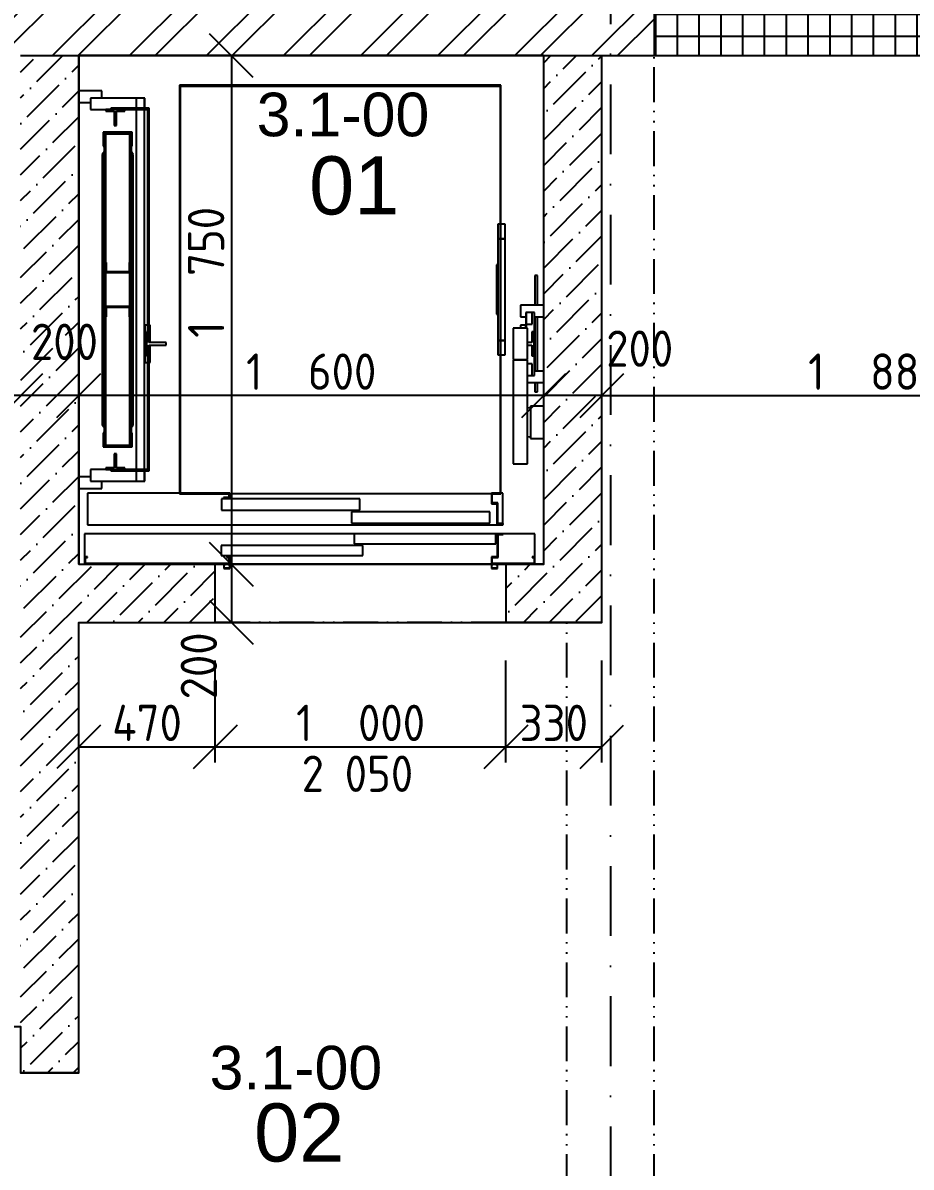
# Model space of a CAD drawing. Extents: x 4511820 to 5180432, y -1526536 to -944957.
# Drawn here: x 5025449 to 5028505, y -1159938 to -1156002 of the extents above; entities that cross this region are included whole.
import ezdxf

# ---------------------------------------------------------------- set-up
doc = ezdxf.new("R2010")
doc.units = 0
doc.header["$MEASUREMENT"] = 0
doc.linetypes.add('ACAD_ISO12W100', pattern=[22, 12, -3, 0.5, -3, 0.5, -3])
doc.linetypes.add('BODKOCIARKOVANA_3', pattern=[5.6, 3, -1.3, 0, -1.3])
doc.layers.get('0').update_dxf_attribs({"linetype": 'CONTINUOUS'})
doc.layers.get('Defpoints').update_dxf_attribs({"color": 61, "linetype": 'CONTINUOUS'})
for name, color, linetype in [('KÓTY', 4, 'CONTINUOUS'), ('MÚRY', 1, 'CONTINUOUS'), ('osi', 253, 'CONTINUOUS'), ('Plochy', 41, 'CONTINUOUS'), ('POPIS', 7, 'CONTINUOUS'), ('POZEMOK', 7, 'CONTINUOUS'), ('TENKÁ', 7, 'CONTINUOUS'), ('ŠRAFY', 82, 'CONTINUOUS')]:
    doc.layers.add(name, color=color, linetype=linetype)
doc.styles.add('ARIAL', font='arial.ttf')
doc.styles.add('STYLE1', font='isocp.shx')
doc.dimstyles.new('STANDARD-50', dxfattribs={"dimtxt": 125, "dimasz": 150, "dimexe": 10, "dimexo": 200, "dimgap": 20, "dimtad": 1, "dimdsep": 46, "dimlunit": 6, "dimtxsty": 'STYLE1', "dimblk1": 'OBLIQUE', "dimblk2": 'OBLIQUE', "dimsah": 1, "dimcen": 2.5, "dimse1": 1, "dimse2": 1, "dimadec": 0, "dimazin": 0, "dimtfac": 1, "dimtmove": 1, "dimatfit": 3, "dimldrblk": 'OBLIQUE', "dimfxl": 1, "dimtolj": 1, "dimtzin": 0, "dimarcsym": 0})

# ---------------------------------------------------------------- blocks, each defined once
blk = doc.blocks.new('_OBLIQUE')
at = {"color": 0, "linetype": 'ByBlock'}
blk.add_line((-0.5, -0.5), (0.5, 0.5), dxfattribs=at)
blk = doc.blocks.new('*D18366')
at = {"layer": 'Defpoints', "color": 0}
for p in [(5025441, -1157284), (5025441, -1157364.7), (5025641, -1157454.7)]:
    blk.add_point(p, dxfattribs=at)
at = {"layer": 'KÓTY', "color": 0, "lineweight": -2}
blk.add_line((5025641, -1157284), (5025441, -1157284), dxfattribs=at)
at = {"layer": 'KÓTY', "color": 0, "linetype": 'ByBlock', "lineweight": -2, "xscale": 150, "yscale": 150, "zscale": 150, "rotation": 180}
blk.add_blockref('_OBLIQUE', (5025441, -1157284), dxfattribs=at)
at = {"layer": 'KÓTY', "color": 0, "linetype": 'ByBlock', "lineweight": -2, "xscale": 150, "yscale": 150, "zscale": 150}
blk.add_blockref('_OBLIQUE', (5025641, -1157284), dxfattribs=at)
at = {"layer": 'KÓTY', "color": 0, "insert": (5025591.8, -1157099), "char_height": 125, "attachment_point": 5, "style": 'STYLE1'}
blk.add_mtext('\\A1;200', dxfattribs=at)
blk = doc.blocks.new('*D18367')
at = {"layer": 'Defpoints', "color": 0}
for p in [(5024341, -1157284), (5024341, -1157364.7), (5025441, -1157364.7)]:
    blk.add_point(p, dxfattribs=at)
at = {"layer": 'KÓTY', "color": 0, "lineweight": -2}
blk.add_line((5025441, -1157284), (5024341, -1157284), dxfattribs=at)
at = {"layer": 'KÓTY', "color": 0, "linetype": 'ByBlock', "lineweight": -2, "xscale": 150, "yscale": 150, "zscale": 150, "rotation": 180}
blk.add_blockref('_OBLIQUE', (5024341, -1157284), dxfattribs=at)
at = {"layer": 'KÓTY', "color": 0, "linetype": 'ByBlock', "lineweight": -2, "xscale": 150, "yscale": 150, "zscale": 150}
blk.add_blockref('_OBLIQUE', (5025441, -1157284), dxfattribs=at)
at = {"layer": 'KÓTY', "color": 0, "insert": (5024891, -1157201.5), "char_height": 125, "attachment_point": 5, "style": 'STYLE1'}
blk.add_mtext('\\A1;1ﾠ100', dxfattribs=at)
blk = doc.blocks.new('*D18377')
at = {"layer": 'Defpoints', "color": 0}
for p in [(5027241, -1157284), (5027241, -1157284), (5027441, -1157284)]:
    blk.add_point(p, dxfattribs=at)
at = {"layer": 'KÓTY', "color": 0, "lineweight": -2}
blk.add_line((5027441, -1157284), (5027241, -1157284), dxfattribs=at)
at = {"layer": 'KÓTY', "color": 0, "linetype": 'ByBlock', "lineweight": -2, "xscale": 150, "yscale": 150, "zscale": 150, "rotation": 180}
blk.add_blockref('_OBLIQUE', (5027241, -1157284), dxfattribs=at)
at = {"layer": 'KÓTY', "color": 0, "linetype": 'ByBlock', "lineweight": -2, "xscale": 150, "yscale": 150, "zscale": 150}
blk.add_blockref('_OBLIQUE', (5027441, -1157284), dxfattribs=at)
at = {"layer": 'KÓTY', "color": 0, "insert": (5027571.5, -1157122.5), "char_height": 125, "attachment_point": 5, "style": 'STYLE1'}
blk.add_mtext('\\A1;200', dxfattribs=at)
blk = doc.blocks.new('*D18378')
at = {"layer": 'Defpoints', "color": 0}
for p in [(5025641, -1157284), (5025641, -1157284), (5027241, -1157284)]:
    blk.add_point(p, dxfattribs=at)
at = {"layer": 'KÓTY', "color": 0, "lineweight": -2}
blk.add_line((5027241, -1157284), (5025641, -1157284), dxfattribs=at)
at = {"layer": 'KÓTY', "color": 0, "linetype": 'ByBlock', "lineweight": -2, "xscale": 150, "yscale": 150, "zscale": 150, "rotation": 180}
blk.add_blockref('_OBLIQUE', (5025641, -1157284), dxfattribs=at)
at = {"layer": 'KÓTY', "color": 0, "linetype": 'ByBlock', "lineweight": -2, "xscale": 150, "yscale": 150, "zscale": 150}
blk.add_blockref('_OBLIQUE', (5027241, -1157284), dxfattribs=at)
at = {"layer": 'KÓTY', "color": 0, "insert": (5026441, -1157201.5), "char_height": 125, "attachment_point": 5, "style": 'STYLE1'}
blk.add_mtext('\\A1;1ﾠ600', dxfattribs=at)
blk = doc.blocks.new('*D18379')
at = {"layer": 'Defpoints', "color": 0}
for p in [(5025939.3, -1156114.2), (5025939.3, -1157864.2), (5026166.3, -1157864.2)]:
    blk.add_point(p, dxfattribs=at)
at = {"layer": 'KÓTY', "color": 0, "lineweight": -2}
blk.add_line((5026166.3, -1156114.2), (5026166.3, -1157864.2), dxfattribs=at)
at = {"layer": 'KÓTY', "color": 0, "linetype": 'ByBlock', "lineweight": -2, "xscale": 150, "yscale": 150, "zscale": 150}
for p, rotation in [((5026166.3, -1156114.2), 90), ((5026166.3, -1157864.2), 270)]:
    blk.add_blockref('_OBLIQUE', p, dxfattribs=dict(at, rotation=rotation))
at = {"layer": 'KÓTY', "color": 0, "insert": (5026079.3, -1156860), "char_height": 125, "attachment_point": 5, "rotation": 90, "style": 'STYLE1'}
blk.add_mtext('\\A1;1ﾠ750', dxfattribs=at)
blk = doc.blocks.new('*D18380')
at = {"layer": 'Defpoints', "color": 0}
for p in [(5025939.3, -1157864.2), (5025939.3, -1158064.2), (5026166.3, -1158064.2)]:
    blk.add_point(p, dxfattribs=at)
at = {"layer": 'KÓTY', "color": 0, "lineweight": -2}
blk.add_line((5026166.3, -1157864.2), (5026166.3, -1158064.2), dxfattribs=at)
at = {"layer": 'KÓTY', "color": 0, "linetype": 'ByBlock', "lineweight": -2, "xscale": 150, "yscale": 150, "zscale": 150}
for p, rotation in [((5026166.3, -1157864.2), 90), ((5026166.3, -1158064.2), 270)]:
    blk.add_blockref('_OBLIQUE', p, dxfattribs=dict(at, rotation=rotation))
at = {"layer": 'KÓTY', "color": 0, "insert": (5026054.3, -1158214), "char_height": 125, "attachment_point": 5, "rotation": 90, "style": 'STYLE1'}
blk.add_mtext('\\A1;200', dxfattribs=at)
blk = doc.blocks.new('*D18382')
at = {"layer": 'Defpoints', "color": 0}
for p in [(5025641, -1158064.2), (5026111, -1158064.2), (5026111, -1158492.5)]:
    blk.add_point(p, dxfattribs=at)
at = {"layer": 'KÓTY', "color": 0, "lineweight": -2}
blk.add_line((5025641, -1158492.5), (5026111, -1158492.5), dxfattribs=at)
at = {"layer": 'KÓTY', "color": 0, "linetype": 'ByBlock', "lineweight": -2, "xscale": 150, "yscale": 150, "zscale": 150, "rotation": 180}
blk.add_blockref('_OBLIQUE', (5025641, -1158492.5), dxfattribs=at)
at = {"layer": 'KÓTY', "color": 0, "linetype": 'ByBlock', "lineweight": -2, "xscale": 150, "yscale": 150, "zscale": 150}
blk.add_blockref('_OBLIQUE', (5026111, -1158492.5), dxfattribs=at)
at = {"layer": 'KÓTY', "color": 0, "insert": (5025876, -1158410), "char_height": 125, "attachment_point": 5, "style": 'STYLE1'}
blk.add_mtext('\\A1;470', dxfattribs=at)
blk = doc.blocks.new('*D18383')
at = {"layer": 'Defpoints', "color": 0}
for p in [(5026111, -1158064.2), (5027111, -1158064.2), (5027111, -1158492.5)]:
    blk.add_point(p, dxfattribs=at)
at = {"layer": 'KÓTY', "color": 0, "lineweight": -2}
blk.add_line((5026111, -1158492.5), (5027111, -1158492.5), dxfattribs=at)
at = {"layer": 'KÓTY', "color": 0, "linetype": 'ByBlock', "lineweight": -2, "xscale": 150, "yscale": 150, "zscale": 150, "rotation": 180}
blk.add_blockref('_OBLIQUE', (5026111, -1158492.5), dxfattribs=at)
at = {"layer": 'KÓTY', "color": 0, "linetype": 'ByBlock', "lineweight": -2, "xscale": 150, "yscale": 150, "zscale": 150}
blk.add_blockref('_OBLIQUE', (5027111, -1158492.5), dxfattribs=at)
at = {"layer": 'KÓTY', "color": 0, "insert": (5026611, -1158410), "char_height": 125, "attachment_point": 5, "style": 'STYLE1'}
blk.add_mtext('\\A1;1ﾠ000', dxfattribs=at)
blk = doc.blocks.new('*D18384')
at = {"layer": 'Defpoints', "color": 0}
for p in [(5027111, -1158064.2), (5027441, -1158064.2), (5027441, -1158492.5)]:
    blk.add_point(p, dxfattribs=at)
at = {"layer": 'KÓTY', "color": 0, "lineweight": -2}
blk.add_line((5027111, -1158492.5), (5027441, -1158492.5), dxfattribs=at)
at = {"layer": 'KÓTY', "color": 0, "linetype": 'ByBlock', "lineweight": -2, "xscale": 150, "yscale": 150, "zscale": 150, "rotation": 180}
blk.add_blockref('_OBLIQUE', (5027111, -1158492.5), dxfattribs=at)
at = {"layer": 'KÓTY', "color": 0, "linetype": 'ByBlock', "lineweight": -2, "xscale": 150, "yscale": 150, "zscale": 150}
blk.add_blockref('_OBLIQUE', (5027441, -1158492.5), dxfattribs=at)
at = {"layer": 'KÓTY', "color": 0, "insert": (5027276, -1158410), "char_height": 125, "attachment_point": 5, "style": 'STYLE1'}
blk.add_mtext('\\A1;330', dxfattribs=at)
blk = doc.blocks.new('*D18763')
at = {"layer": 'Defpoints', "color": 0}
for p in [(5029321, -1157266), (5027441, -1157284), (5029321, -1157284)]:
    blk.add_point(p, dxfattribs=at)
at = {"layer": 'KÓTY', "color": 0, "lineweight": -2}
blk.add_line((5027441, -1157284), (5029321, -1157284), dxfattribs=at)
at = {"layer": 'KÓTY', "color": 0, "linetype": 'ByBlock', "lineweight": -2, "xscale": 150, "yscale": 150, "zscale": 150, "rotation": 180}
blk.add_blockref('_OBLIQUE', (5027441, -1157284), dxfattribs=at)
at = {"layer": 'KÓTY', "color": 0, "linetype": 'ByBlock', "lineweight": -2, "xscale": 150, "yscale": 150, "zscale": 150}
blk.add_blockref('_OBLIQUE', (5029321, -1157284), dxfattribs=at)
at = {"layer": 'KÓTY', "color": 0, "insert": (5028381, -1157201.5), "char_height": 125, "attachment_point": 5, "style": 'STYLE1'}
blk.add_mtext('\\A1;1ﾠ880', dxfattribs=at)

msp = doc.modelspace()

# ---------------------------------------------------------------- hatches: boundary and pattern name
at = {"layer": 'ŠRAFY'}
h = msp.add_hatch(dxfattribs=at)
h.set_pattern_fill('ANSI32', color=256, scale=500)
h.set_pattern_definition([(45, (584112, 91563.12), (-132.5825215, 132.5825215), []), (45, (584200.39, 91563.12), (-132.5825215, 132.5825215), [])])
h.paths.add_polyline_path([(5027621, -1155814.191), (5027621, -1154984.191), (5027241, -1154984.191), (5027241, -1155734.191), (5025371, -1155734.191), (5025371, -1155804.191), (5025371, -1156114.191), (5025441, -1156114.191), (5025641, -1156114.191), (5027241, -1156114.191), (5027441, -1156114.191), (5027621, -1156114.191)])
at = {"layer": 'ŠRAFY', "ltscale": 0.25}
h = msp.add_hatch(dxfattribs=at)
h.set_pattern_fill('ANSI37', color=256, scale=600, angle=45)
h.set_pattern_definition([(90, (-3307273.674, 668852.734), (-75, 1e-14), []), (180, (-3307273.674, 668852.734), (-1e-14, -75), [])])
h.paths.add_polyline_path([(5029321, -1156114.191), (5029486, -1156114.191), (5032121, -1156114.191), (5032121, -1155814.191), (5032111, -1155814.191), (5031971, -1155814.191), (5027621, -1155814.191), (5027621, -1156114.191)])
at = {"layer": 'ŠRAFY'}
h = msp.add_hatch(dxfattribs=at)
h.set_pattern_fill('ANSI36', color=256, scale=500, angle=360)
h.set_pattern_definition([(45, (524430.31, 301695.67), (33.1456304, 121.533978), [156.25, -31.25, 0, -31.25])])
h.paths.add_polyline_path([(5025661, -1157864.191), (5025641, -1157864.191), (5025641, -1157603.191), (5025641, -1157563.191), (5025641, -1156275.191), (5025641, -1156235.191), (5025641, -1156114.191), (5025441, -1156114.191), (5025441, -1157214.191), (5025441, -1157294.191), (5025441, -1157494.191), (5025441, -1157774.191), (5025441, -1157803.799), (5025441, -1157838.44), (5025441, -1158054.191), (5025441, -1158334.191), (5025441, -1158614.191), (5025441, -1158894.191), (5025441, -1159164.191), (5025441, -1159174.191), (5025441, -1159454.191), (5025441, -1159614.191), (5025641, -1159614.191), (5025641, -1158064.191), (5026111, -1158064.191), (5026111, -1157864.191), (5025664, -1157864.191)])
h.paths.add_polyline_path([(5025447.951, -1156974), (5025735.549, -1156974), (5025735.549, -1157224), (5025447.951, -1157224)], flags=9)
h = msp.add_hatch(dxfattribs=at)
h.set_pattern_fill('ANSI36', color=256, scale=500, angle=360)
h.set_pattern_definition([(45, (524430.31, 301695.67), (33.1456304, 121.533978), [156.25, -31.25, 0, -31.25])])
h.paths.add_polyline_path([(5027111, -1157864.191), (5027111, -1158064.191), (5027441, -1158064.191), (5027441, -1156114.191), (5027241, -1156114.191), (5027241, -1156972.941), (5027241, -1157012.941), (5027241, -1157199.441), (5027241, -1157239.441), (5027241, -1157320.691), (5027241, -1157431.691), (5027241, -1157864.191), (5027211, -1157864.191)])

# ---------------------------------------------------------------- linework, layer by layer
at = {"layer": 'KÓTY'}
for p, q in [((5026111, -1158545.903), (5026111, -1158195.903)), ((5027111, -1158545.903), (5027111, -1158195.903)), ((5027441, -1158545.903), (5027441, -1158195.903))]:
    msp.add_line(p, q, dxfattribs=at)
at = {"layer": 'MÚRY'}
for p, q in [((5025641, -1157864.191), (5025641, -1156114.191)), ((5025641, -1156114.191), (5027241, -1156114.191)), ((5027241, -1156114.191), (5025641, -1156114.191)), ((5027241, -1157864.191), (5027241, -1156114.191)), ((5027241, -1156972.941), (5027241, -1156114.191)), ((5027441, -1156114.191), (5029321, -1156114.191)), ((5027441, -1158064.191), (5027441, -1156114.191)), ((5025641, -1157864.191), (5026111, -1157864.191)), ((5026111, -1158064.191), (5026111, -1157864.191)), ((5027241, -1157864.191), (5027111, -1157864.191)), ((5027111, -1157864.191), (5027111, -1158064.191)), ((5025641, -1159614.191), (5025641, -1158064.191)), ((5025641, -1158064.191), (5026111, -1158064.191)), ((5027441, -1158064.191), (5027111, -1158064.191)), ((5025641, -1159614.191), (5025441, -1159614.191))]:
    msp.add_line(p, q, dxfattribs=at)
at = {"layer": 'osi', "linetype": 'BODKOCIARKOVANA_3', "ltscale": 80}
msp.add_line((5027471, -1134257), (5027471, -1171774.191), dxfattribs=at)
at = {"layer": 'Plochy'}
for points in [[(5018731, -1161114.191), (5018731, -1159614.191), (5021281, -1159614.191), (5021281, -1158614.191), (5020981, -1158614.191), (5020981, -1156114.191), (5022891, -1156114.191), (5022891, -1159614.191), (5023141, -1159614.191), (5023141, -1159174.191), (5024341, -1159174.191), (5024341, -1159454.191), (5025441, -1159454.191), (5025441, -1159614.191), (5025641, -1159614.191), (5025641, -1158064.191), (5027441, -1158064.191), (5027441, -1156114.191), (5029321, -1156114.191), (5029321, -1161114.191)], [(5027241, -1156114.191), (5025641, -1156114.191), (5025641, -1157864.191), (5027241, -1157864.191)]]:
    msp.add_lwpolyline(points, close=True, dxfattribs=at)
at = {"layer": 'POZEMOK'}
for p, q in [((5025721, -1156235.191), (5025641, -1156235.191)), ((5025721, -1156260.191), (5025721, -1156235.191)), ((5025641, -1156275.191), (5025681, -1156275.191)), ((5025681, -1156260.191), (5025681, -1156300.191)), ((5025868.75, -1156260.191), (5025681, -1156260.191)), ((5025867.75, -1156260.191), (5025838.75, -1156260.191)), ((5025838.75, -1156260.191), (5025838.75, -1156295.191)), ((5025867.75, -1156295.191), (5025867.75, -1156260.191)), ((5025868.75, -1156295.191), (5025868.75, -1156260.191)), ((5025681, -1156300.191), (5025751, -1156300.191)), ((5025734.25, -1156300.191), (5025734.25, -1156305.991)), ((5025799.25, -1156300.191), (5025734.25, -1156300.191)), ((5025734.25, -1156305.991), (5025762.75, -1156305.991)), ((5025751, -1156295.191), (5025751, -1156300.191)), ((5025883, -1156295.191), (5025751, -1156295.191)), ((5025751, -1156300.191), (5025883, -1156300.191)), ((5025762.75, -1156305.991), (5025762.75, -1156354.191)), ((5025770.75, -1156354.191), (5025770.75, -1156305.991)), ((5025770.75, -1156305.991), (5025799.25, -1156305.991)), ((5025799.25, -1156305.991), (5025799.25, -1156300.191)), ((5025838.75, -1156300.191), (5025838.75, -1157538.191)), ((5025867.75, -1157538.191), (5025867.75, -1156300.191)), ((5025883, -1156300.191), (5025878, -1156300.191)), ((5025878, -1156300.191), (5025878, -1157065.191)), ((5025883, -1156300.191), (5025883, -1156295.191)), ((5025883, -1157101.691), (5025883, -1156300.191)), ((5025762.75, -1156354.191), (5025770.75, -1156354.191)), ((5025825, -1156378.191), (5025725, -1156378.191)), ((5025725, -1156378.191), (5025725, -1156426.191)), ((5025728, -1156381.191), (5025728, -1156384.191)), ((5025728, -1156381.191), (5025728, -1156384.191)), ((5025728, -1156381.191), (5025822, -1156381.191)), ((5025728, -1156426.191), (5025728, -1156381.191)), ((5025734, -1156384.191), (5025728, -1156384.191)), ((5025728, -1156384.191), (5025728, -1156826.691)), ((5025734, -1156384.191), (5025734, -1156381.191)), ((5025734, -1156384.191), (5025734, -1156381.191)), ((5025816, -1156384.191), (5025734, -1156384.191)), ((5025734, -1156826.691), (5025734, -1156384.191)), ((5025736.5, -1156384.191), (5025736.5, -1156381.191)), ((5025736.5, -1156381.191), (5025736.5, -1156384.191)), ((5025813.5, -1156384.191), (5025813.5, -1156381.191)), ((5025813.5, -1156381.191), (5025813.5, -1156384.191)), ((5025822, -1156384.191), (5025816, -1156384.191)), ((5025816, -1156384.191), (5025816, -1156826.691)), ((5025816.5, -1156384.191), (5025816.5, -1156381.191)), ((5025822, -1156381.191), (5025822, -1156426.191)), ((5025822, -1156826.691), (5025822, -1156384.191)), ((5025825, -1156426.191), (5025825, -1156378.191)), ((5025728, -1156445.191), (5025722, -1156454.191)), ((5025725, -1156426.191), (5025728, -1156426.191)), ((5025822, -1156426.191), (5025825, -1156426.191)), ((5025828, -1156454.191), (5025822, -1156445.191)), ((5025722, -1156454.191), (5025722, -1157384.191)), ((5025828, -1157384.191), (5025828, -1156454.191)), ((5027083.5, -1156694.191), (5027083.5, -1156744.191)), ((5027091, -1156694.191), (5027083.5, -1156694.191)), ((5027108.5, -1156694.191), (5027094, -1156694.191)), ((5027108.5, -1156744.191), (5027108.5, -1156694.191)), ((5027083.5, -1156744.191), (5027083.5, -1157094.191)), ((5027091, -1156744.191), (5027083.5, -1156744.191)), ((5027083.5, -1156744.191), (5027091, -1156744.191)), ((5027108.5, -1156744.191), (5027094, -1156744.191)), ((5027094, -1156744.191), (5027108.5, -1156744.191)), ((5027108.5, -1157094.191), (5027108.5, -1156744.191)), ((5025734, -1156826.691), (5025728, -1156826.691)), ((5025728, -1156826.691), (5025728, -1156860.691)), ((5025734, -1156825.691), (5025734, -1156860.691)), ((5025736, -1156825.691), (5025734, -1156825.691)), ((5025734, -1156860.691), (5025734, -1156826.691)), ((5025736, -1156858.691), (5025736, -1156825.691)), ((5025814, -1156825.691), (5025814, -1156858.691)), ((5025816, -1156825.691), (5025814, -1156825.691)), ((5025816, -1156860.691), (5025816, -1156825.691)), ((5025822, -1156826.691), (5025816, -1156826.691)), ((5025816, -1156826.691), (5025816, -1156860.691)), ((5025822, -1156860.691), (5025822, -1156826.691)), ((5027078.5, -1156834.191), (5027078.5, -1156844.191)), ((5027083.5, -1156834.191), (5027078.5, -1156834.191)), ((5027083.5, -1156844.191), (5027083.5, -1156834.191)), ((5025728, -1156860.691), (5025734, -1156860.691)), ((5025728, -1156860.691), (5025728, -1156977.691)), ((5025734, -1156860.691), (5025816, -1156860.691)), ((5025734, -1156977.691), (5025734, -1156860.691)), ((5025814, -1156858.691), (5025736, -1156858.691)), ((5025816, -1156860.691), (5025816, -1156977.691)), ((5025816, -1156860.691), (5025822, -1156860.691)), ((5025822, -1156977.691), (5025822, -1156860.691)), ((5027078.5, -1156844.191), (5027078.5, -1156994.191)), ((5027083.5, -1156844.191), (5027078.5, -1156844.191)), ((5027083.5, -1156994.191), (5027083.5, -1156844.191)), ((5027220.125, -1156871.191), (5027210.125, -1156871.191)), ((5027210.125, -1156871.191), (5027210.125, -1156972.941)), ((5027220.125, -1156972.941), (5027220.125, -1156871.191)), ((5025734, -1156977.691), (5025728, -1156977.691)), ((5025728, -1156977.691), (5025728, -1157011.691)), ((5025734, -1157011.691), (5025734, -1156977.691)), ((5025734, -1156977.691), (5025734, -1157012.691)), ((5025816, -1156977.691), (5025734, -1156977.691)), ((5025736, -1157012.691), (5025736, -1156979.691)), ((5025736, -1156979.691), (5025814, -1156979.691)), ((5025814, -1156979.691), (5025814, -1157012.691)), ((5025822, -1156977.691), (5025816, -1156977.691)), ((5025816, -1156977.691), (5025816, -1157011.691)), ((5025816, -1157012.691), (5025816, -1156977.691)), ((5025822, -1157011.691), (5025822, -1156977.691)), ((5027078.5, -1156994.191), (5027078.5, -1157004.191)), ((5027078.5, -1156994.191), (5027083.5, -1156994.191)), ((5027083.5, -1157004.191), (5027083.5, -1156994.191)), ((5027241, -1156972.941), (5027161, -1156972.941)), ((5027161, -1156972.941), (5027161, -1157012.941)), ((5027201, -1156997.941), (5027179.25, -1156997.941)), ((5027179.25, -1156997.941), (5027179.25, -1157037.941)), ((5027209.25, -1156997.941), (5027180.25, -1156997.941)), ((5027180.25, -1156997.941), (5027180.25, -1157052.191)), ((5027201, -1157037.941), (5027201, -1156997.941)), ((5027209.25, -1157214.441), (5027209.25, -1156997.941)), ((5025728, -1157011.691), (5025734, -1157011.691)), ((5025728, -1157011.691), (5025728, -1157454.191)), ((5025734, -1157454.191), (5025734, -1157011.691)), ((5025734, -1157012.691), (5025736, -1157012.691)), ((5025814, -1157012.691), (5025816, -1157012.691)), ((5025816, -1157011.691), (5025822, -1157011.691)), ((5025816, -1157011.691), (5025816, -1157454.191)), ((5025822, -1157454.191), (5025822, -1157011.691)), ((5027078.5, -1157004.191), (5027083.5, -1157004.191)), ((5027161, -1157012.941), (5027179.25, -1157012.941)), ((5027179.25, -1157037.941), (5027201, -1157037.941)), ((5027209.25, -1157012.941), (5027241, -1157012.941)), ((5027210.125, -1157012.941), (5027210.125, -1157199.441)), ((5027220.125, -1157199.441), (5027220.125, -1157012.941)), ((5025878, -1157042.191), (5025868.75, -1157042.191)), ((5025868.75, -1157042.191), (5025868.75, -1157170.191)), ((5025882, -1157065.191), (5025873.75, -1157065.191)), ((5025873.75, -1157065.191), (5025873.75, -1157147.191)), ((5025882, -1157101.691), (5025882, -1157065.191)), ((5025886.75, -1157042.191), (5025883, -1157042.191)), ((5025886.75, -1157101.691), (5025886.75, -1157042.191)), ((5027185.5, -1157052.191), (5027135.5, -1157052.191)), ((5027135.5, -1157052.191), (5027135.5, -1157160.191)), ((5027179.25, -1157042.191), (5027161.25, -1157042.191)), ((5027161.25, -1157042.191), (5027161.25, -1157052.191)), ((5027179.25, -1157052.191), (5027179.25, -1157042.191)), ((5027185.5, -1157160.191), (5027185.5, -1157052.191)), ((5027208.25, -1157065.191), (5027200, -1157065.191)), ((5027200, -1157065.191), (5027200, -1157101.691)), ((5027208.25, -1157147.191), (5027208.25, -1157065.191)), ((5025942, -1157101.691), (5025882, -1157101.691)), ((5025882, -1157110.691), (5025942, -1157110.691)), ((5025882, -1157147.191), (5025882, -1157110.691)), ((5025883, -1157538.191), (5025883, -1157110.691)), ((5025886.75, -1157170.191), (5025886.75, -1157110.691)), ((5025942, -1157110.691), (5025942, -1157101.691)), ((5027083.5, -1157094.191), (5027083.5, -1157144.191)), ((5027091, -1157094.191), (5027083.5, -1157094.191)), ((5027083.5, -1157094.191), (5027091, -1157094.191)), ((5027108.5, -1157094.191), (5027094, -1157094.191)), ((5027094, -1157094.191), (5027108.5, -1157094.191)), ((5027108.5, -1157144.191), (5027108.5, -1157094.191)), ((5027200, -1157101.691), (5027185.5, -1157101.691)), ((5027185.5, -1157110.691), (5027200, -1157110.691)), ((5027200, -1157110.691), (5027200, -1157147.191)), ((5025873.75, -1157147.191), (5025882, -1157147.191)), ((5025878, -1157147.191), (5025878, -1157538.191)), ((5027083.5, -1157144.191), (5027091, -1157144.191)), ((5027094, -1157144.191), (5027108.5, -1157144.191)), ((5027200, -1157147.191), (5027208.25, -1157147.191)), ((5027210.125, -1157134.191), (5027209.25, -1157134.191)), ((5027209.25, -1157154.191), (5027210.125, -1157154.191)), ((5027210.125, -1157154.191), (5027210.125, -1157134.191)), ((5025868.75, -1157170.191), (5025878, -1157170.191)), ((5025883, -1157170.191), (5025886.75, -1157170.191)), ((5027135.5, -1157160.191), (5027185.5, -1157160.191)), ((5027185.5, -1157162.191), (5027135.5, -1157162.191)), ((5027135.5, -1157162.191), (5027135.5, -1157519.191)), ((5027139.125, -1157160.191), (5027139.125, -1157162.191)), ((5027144.125, -1157162.191), (5027144.125, -1157160.191)), ((5027155.125, -1157160.191), (5027155.125, -1157162.191)), ((5027160.125, -1157160.191), (5027160.125, -1157162.191)), ((5027161.25, -1157160.191), (5027161.25, -1157162.191)), ((5027179.25, -1157162.191), (5027179.25, -1157160.191)), ((5027180.25, -1157160.191), (5027180.25, -1157162.191)), ((5027185.5, -1157519.191), (5027185.5, -1157162.191)), ((5027201, -1157174.441), (5027185.5, -1157174.441)), ((5027201, -1157214.441), (5027201, -1157174.441)), ((5027210.125, -1157194.191), (5027209.25, -1157194.191)), ((5027210.125, -1157199.441), (5027210.125, -1157194.191)), ((5027185.5, -1157214.441), (5027209.25, -1157214.441)), ((5027185.5, -1157214.441), (5027201, -1157214.441)), ((5027241, -1157199.441), (5027209.25, -1157199.441)), ((5027185.5, -1157239.441), (5027241, -1157239.441)), ((5027210.125, -1157239.441), (5027210.125, -1157271.191)), ((5027210.125, -1157271.191), (5027220.125, -1157271.191)), ((5027220.125, -1157271.191), (5027220.125, -1157239.441)), ((5027192, -1157326.191), (5027185.5, -1157327.484)), ((5027196, -1157326.987), (5027192, -1157326.191)), ((5027241, -1157320.691), (5027196, -1157320.691)), ((5027196, -1157320.691), (5027196, -1157431.691)), ((5025722, -1157384.191), (5025728, -1157393.191)), ((5025822, -1157393.191), (5025828, -1157384.191)), ((5025728, -1157412.191), (5025725, -1157412.191)), ((5025725, -1157412.191), (5025725, -1157460.191)), ((5025728, -1157457.191), (5025728, -1157412.191)), ((5025825, -1157412.191), (5025822, -1157412.191)), ((5025822, -1157412.191), (5025822, -1157457.191)), ((5025825, -1157460.191), (5025825, -1157412.191)), ((5027185.5, -1157424.898), (5027192, -1157426.191)), ((5027192, -1157426.191), (5027196, -1157425.396)), ((5027196, -1157431.691), (5027241, -1157431.691)), ((5025725, -1157460.191), (5025825, -1157460.191)), ((5025728, -1157454.191), (5025728, -1157457.191)), ((5025728, -1157454.191), (5025728, -1157457.191)), ((5025728, -1157454.191), (5025734, -1157454.191)), ((5025822, -1157457.191), (5025728, -1157457.191)), ((5025734, -1157457.191), (5025734, -1157454.191)), ((5025734, -1157457.191), (5025734, -1157454.191)), ((5025734, -1157454.191), (5025816, -1157454.191)), ((5025736.5, -1157457.191), (5025736.5, -1157454.191)), ((5025736.5, -1157454.191), (5025736.5, -1157457.191)), ((5025813.5, -1157457.191), (5025813.5, -1157454.191)), ((5025813.5, -1157454.191), (5025813.5, -1157457.191)), ((5025816, -1157454.191), (5025822, -1157454.191)), ((5025816.5, -1157457.191), (5025816.5, -1157454.191)), ((5025770.75, -1157484.191), (5025762.75, -1157484.191)), ((5025762.75, -1157484.191), (5025762.75, -1157532.391)), ((5025770.75, -1157532.391), (5025770.75, -1157484.191)), ((5025681, -1157538.191), (5025681, -1157578.191)), ((5025751, -1157538.191), (5025681, -1157538.191)), ((5025762.75, -1157532.391), (5025734.25, -1157532.391)), ((5025734.25, -1157532.391), (5025734.25, -1157538.191)), ((5025734.25, -1157538.191), (5025799.25, -1157538.191)), ((5025751, -1157538.191), (5025751, -1157543.191)), ((5025883, -1157538.191), (5025751, -1157538.191)), ((5025751, -1157543.191), (5025883, -1157543.191)), ((5025799.25, -1157532.391), (5025770.75, -1157532.391)), ((5025799.25, -1157538.191), (5025799.25, -1157532.391)), ((5025838.75, -1157543.191), (5025838.75, -1157578.191)), ((5025867.75, -1157578.191), (5025867.75, -1157543.191)), ((5025868.75, -1157578.191), (5025868.75, -1157543.191)), ((5025878, -1157538.191), (5025883, -1157538.191)), ((5025883, -1157543.191), (5025883, -1157538.191)), ((5027135.5, -1157519.191), (5027185.5, -1157519.191)), ((5025681, -1157563.191), (5025641, -1157563.191)), ((5025681, -1157578.191), (5025868.75, -1157578.191)), ((5025721, -1157603.191), (5025721, -1157578.191)), ((5025838.75, -1157578.191), (5025867.75, -1157578.191)), ((5025641, -1157603.191), (5025721, -1157603.191)), ((5025988, -1157619.191), (5025671, -1157619.191)), ((5025671, -1157619.191), (5025671, -1157729.191)), ((5026161, -1157620.691), (5027061, -1157620.691)), ((5027100, -1157619.191), (5027094, -1157619.191)), ((5027100, -1157724.191), (5027100, -1157619.191)), ((5025671, -1157729.191), (5027100, -1157729.191)), ((5027100, -1157729.191), (5027100, -1157727.191)), ((5026588.55, -1157759.191), (5025661, -1157759.191)), ((5025661, -1157759.191), (5025661, -1157838.191)), ((5027081, -1157759.191), (5027075.95, -1157759.191)), ((5027101, -1157759.191), (5027081, -1157759.191)), ((5027081, -1157759.191), (5027081, -1157838.191)), ((5027084, -1157762.191), (5027101, -1157762.191)), ((5027084, -1157841.191), (5027084, -1157762.191)), ((5027211, -1157759.191), (5027101, -1157759.191)), ((5027101, -1157762.191), (5027101, -1157759.191)), ((5027211, -1157838.191), (5027211, -1157759.191)), ((5025661, -1157838.191), (5025661, -1157864.191)), ((5025671, -1157838.191), (5025661, -1157838.191)), ((5025664, -1157861.191), (5025664, -1157841.191)), ((5025664, -1157841.191), (5025671, -1157841.191)), ((5026158, -1157861.191), (5025664, -1157861.191)), ((5025671, -1157841.191), (5025671, -1157838.191)), ((5026140, -1157864.191), (5026111, -1157864.191)), ((5026140, -1157864.191), (5026140, -1157878.691)), ((5026141, -1157877.691), (5026141, -1157864.691)), ((5026141, -1157864.691), (5026145.5, -1157864.691)), ((5026145.5, -1157864.691), (5026145.5, -1157864.191)), ((5026155.5, -1157864.191), (5026145.5, -1157864.191)), ((5026161, -1157838.191), (5026151, -1157838.191)), ((5026151, -1157838.191), (5026151, -1157841.191)), ((5026151, -1157841.191), (5026158, -1157841.191)), ((5026155.5, -1157864.191), (5026155.5, -1157864.691)), ((5026155.5, -1157864.691), (5026160, -1157864.691)), ((5026158, -1157841.191), (5026158, -1157861.191)), ((5026160, -1157864.691), (5026160, -1157877.691)), ((5026161, -1157864.191), (5026161, -1157838.191)), ((5026161, -1157878.691), (5026161, -1157864.191)), ((5026161, -1157864.191), (5027061, -1157864.191)), ((5027061, -1157864.191), (5026161, -1157864.191)), ((5027061, -1157838.191), (5027061, -1157864.191)), ((5027081, -1157838.191), (5027061, -1157838.191)), ((5027061, -1157864.191), (5027061, -1157878.691)), ((5027062, -1157877.691), (5027062, -1157864.691)), ((5027062, -1157864.691), (5027066.5, -1157864.691)), ((5027064, -1157861.191), (5027064, -1157841.191)), ((5027064, -1157841.191), (5027084, -1157841.191)), ((5027208, -1157861.191), (5027064, -1157861.191)), ((5027066.5, -1157864.691), (5027066.5, -1157864.191)), ((5027076.5, -1157864.191), (5027066.5, -1157864.191)), ((5027076.5, -1157864.191), (5027076.5, -1157864.691)), ((5027076.5, -1157864.691), (5027081, -1157864.691)), ((5027081, -1157864.691), (5027081, -1157877.691)), ((5027082, -1157878.691), (5027082, -1157864.191)), ((5027111, -1157864.191), (5027082, -1157864.191)), ((5027211, -1157838.191), (5027201, -1157838.191)), ((5027201, -1157838.191), (5027201, -1157841.191)), ((5027201, -1157841.191), (5027208, -1157841.191)), ((5027208, -1157841.191), (5027208, -1157861.191)), ((5027211, -1157864.191), (5027211, -1157838.191)), ((5026140, -1157878.691), (5026161, -1157878.691)), ((5026160, -1157877.691), (5026141, -1157877.691)), ((5027061, -1157878.691), (5027082, -1157878.691)), ((5027081, -1157877.691), (5027062, -1157877.691))]:
    msp.add_line(p, q, dxfattribs=at)
at = {"layer": 'TENKÁ'}
for p, q in [((5027621, -1155814.191), (5027621, -1156114.191)), ((5025441, -1156114.191), (5025641, -1156114.191)), ((5027241, -1156114.191), (5027441, -1156114.191)), ((5025988, -1156216.191), (5025988, -1157622.191)), ((5027094, -1156216.191), (5025988, -1156216.191)), ((5025991, -1157622.191), (5025991, -1156219.191)), ((5025991, -1156219.191), (5027091, -1156219.191)), ((5027091, -1156219.191), (5027091, -1157619.191)), ((5027094, -1157622.191), (5027094, -1156216.191)), ((5025988, -1157622.191), (5025991, -1157622.191)), ((5026161, -1157619.191), (5025991, -1157619.191)), ((5025991, -1157619.191), (5025991, -1157622.191)), ((5025991, -1157622.191), (5026158, -1157622.191)), ((5026158, -1157622.191), (5026158, -1157634.191)), ((5026161, -1157637.191), (5026161, -1157619.191)), ((5027061, -1157619.191), (5027061, -1157656.191)), ((5027091, -1157619.191), (5027061, -1157619.191)), ((5027064, -1157653.191), (5027064, -1157622.191)), ((5027064, -1157622.191), (5027094, -1157622.191)), ((5026608.45, -1157639.191), (5026132.55, -1157639.191)), ((5026132.55, -1157639.191), (5026132.55, -1157678.191)), ((5026158, -1157634.191), (5026139.5, -1157634.191)), ((5026139.5, -1157634.191), (5026139.5, -1157637.191)), ((5026139.5, -1157637.191), (5026161, -1157637.191)), ((5026608.45, -1157678.191), (5026608.45, -1157639.191)), ((5027061, -1157656.191), (5027080, -1157656.191)), ((5027083, -1157653.191), (5027064, -1157653.191)), ((5027080, -1157656.191), (5027080, -1157727.191)), ((5027083, -1157724.191), (5027083, -1157653.191)), ((5026132.55, -1157678.191), (5026608.45, -1157678.191)), ((5027055.95, -1157684.191), (5026580.05, -1157684.191)), ((5026580.05, -1157684.191), (5026580.05, -1157723.191)), ((5027055.95, -1157723.191), (5027055.95, -1157684.191)), ((5026580.05, -1157723.191), (5027055.95, -1157723.191)), ((5027080, -1157727.191), (5027101.5, -1157727.191)), ((5027101.5, -1157724.191), (5027083, -1157724.191)), ((5027101.5, -1157727.191), (5027101.5, -1157724.191)), ((5027075.95, -1157759.191), (5026588.55, -1157759.191)), ((5026588.55, -1157759.191), (5026588.55, -1157794.191)), ((5027075.95, -1157794.191), (5027075.95, -1157759.191)), ((5026618.45, -1157799.191), (5026131.05, -1157799.191)), ((5026131.05, -1157799.191), (5026131.05, -1157834.191)), ((5026588.55, -1157794.191), (5027075.95, -1157794.191)), ((5026618.45, -1157834.191), (5026618.45, -1157799.191)), ((5026131.05, -1157834.191), (5026618.45, -1157834.191))]:
    msp.add_line(p, q, dxfattribs=at)
at = {"layer": 'TENKÁ', "linetype": 'ACAD_ISO12W100', "ltscale": 10}
for p, q in [((5027621, -1161114.191), (5027621, -1156114.191)), ((5027111, -1158064.191), (5026111, -1158064.191)), ((5027321, -1161114.191), (5027321, -1158064.191))]:
    msp.add_line(p, q, dxfattribs=at)

# ---------------------------------------------------------------- texts
at = {"layer": 'KÓTY', "insert": (5026599.998, -1158584.957), "char_height": 125, "attachment_point": 5, "style": 'STYLE1'}
msp.add_mtext('\\A1;2 050', dxfattribs=at)
at = {"layer": 'POPIS', "lineweight": 40, "ltscale": 0.25, "style": 'ARIAL'}
for s, height, p in [('3.1-00', 150, (5026253.269, -1156391.77)), ('01', 200, (5026433.769, -1156660.77)), ('3.1-00', 150, (5026091.269, -1159671.27)), ('02', 200, (5026244.269, -1159919.27))]:
    msp.add_text(s, height=height, dxfattribs=at).set_placement(p)
at = {"layer": 'TENKÁ', "lineweight": 40, "ltscale": 0.25, "style": 'ARIAL'}
for s, p in [('01', (5026433.769, -1156660.77)), ('02', (5026244.269, -1159919.27))]:
    msp.add_text(s, height=200, dxfattribs=at).set_placement(p)

# ---------------------------------------------------------------- dimensions: what is measured, and where the dimension line sits
at = {"layer": 'KÓTY'}
for base, p1, p2, picture, middle in [((5026166.309, -1157864.191), (5025939.309, -1156114.191), (5025939.309, -1157864.191), '*D18379', (5026161.809, -1156860)), ((5026166.309, -1158064.191), (5025939.309, -1157864.191), (5025939.309, -1158064.191), '*D18380', (5026136.809, -1158214))]:
    dim = msp.add_linear_dim(base=base, p1=p1, p2=p2, angle=90, dimstyle='STANDARD-50', dxfattribs=at)
    dim.commit()
    dim.dimension.update_dxf_attribs({"geometry": picture, "text_midpoint": middle, "dimtype": 160})
for base, p1, p2, picture, middle in [((5025441, -1157284), (5025641, -1157454.691), (5025441, -1157364.691), '*D18366', (5025591.75, -1157099)), ((5024341, -1157284), (5025441, -1157364.691), (5024341, -1157364.691), '*D18367', (5024891, -1157201.457)), ((5029321, -1157284), (5027441, -1157284), (5029321, -1157266.049), '*D18763', (5028381, -1157201.457))]:
    dim = msp.add_linear_dim(base=base, p1=p1, p2=p2, dimstyle='STANDARD-50', dxfattribs=at)
    dim.commit()
    dim.dimension.update_dxf_attribs({"geometry": picture, "text_midpoint": middle})
dim = msp.add_linear_dim(base=(5027241, -1157284), p1=(5027441, -1157284), p2=(5027241, -1157284), dimstyle='STANDARD-50', override={"dimtxsty": 'STYLE1', "dimldrblk": 'OBLIQUE'}, dxfattribs=at)
dim.commit()
dim.dimension.update_dxf_attribs({"geometry": '*D18377', "text_midpoint": (5027571.5, -1157205), "dimtype": 160})
for base, p1, p2, picture, middle in [((5025641, -1157284), (5027241, -1157284), (5025641, -1157284), '*D18378', (5026441, -1157201.457)), ((5026111, -1158492.5), (5025641, -1158064.191), (5026111, -1158064.191), '*D18382', (5025876, -1158410)), ((5027111, -1158492.5), (5026111, -1158064.191), (5027111, -1158064.191), '*D18383', (5026611, -1158409.957)), ((5027441, -1158492.5), (5027111, -1158064.191), (5027441, -1158064.191), '*D18384', (5027276, -1158410))]:
    dim = msp.add_linear_dim(base=base, p1=p1, p2=p2, dimstyle='STANDARD-50', override={"dimtxsty": 'STYLE1', "dimldrblk": 'OBLIQUE'}, dxfattribs=at)
    dim.commit()
    dim.dimension.update_dxf_attribs({"geometry": picture, "text_midpoint": middle})

doc.saveas('drawing.dxf')
